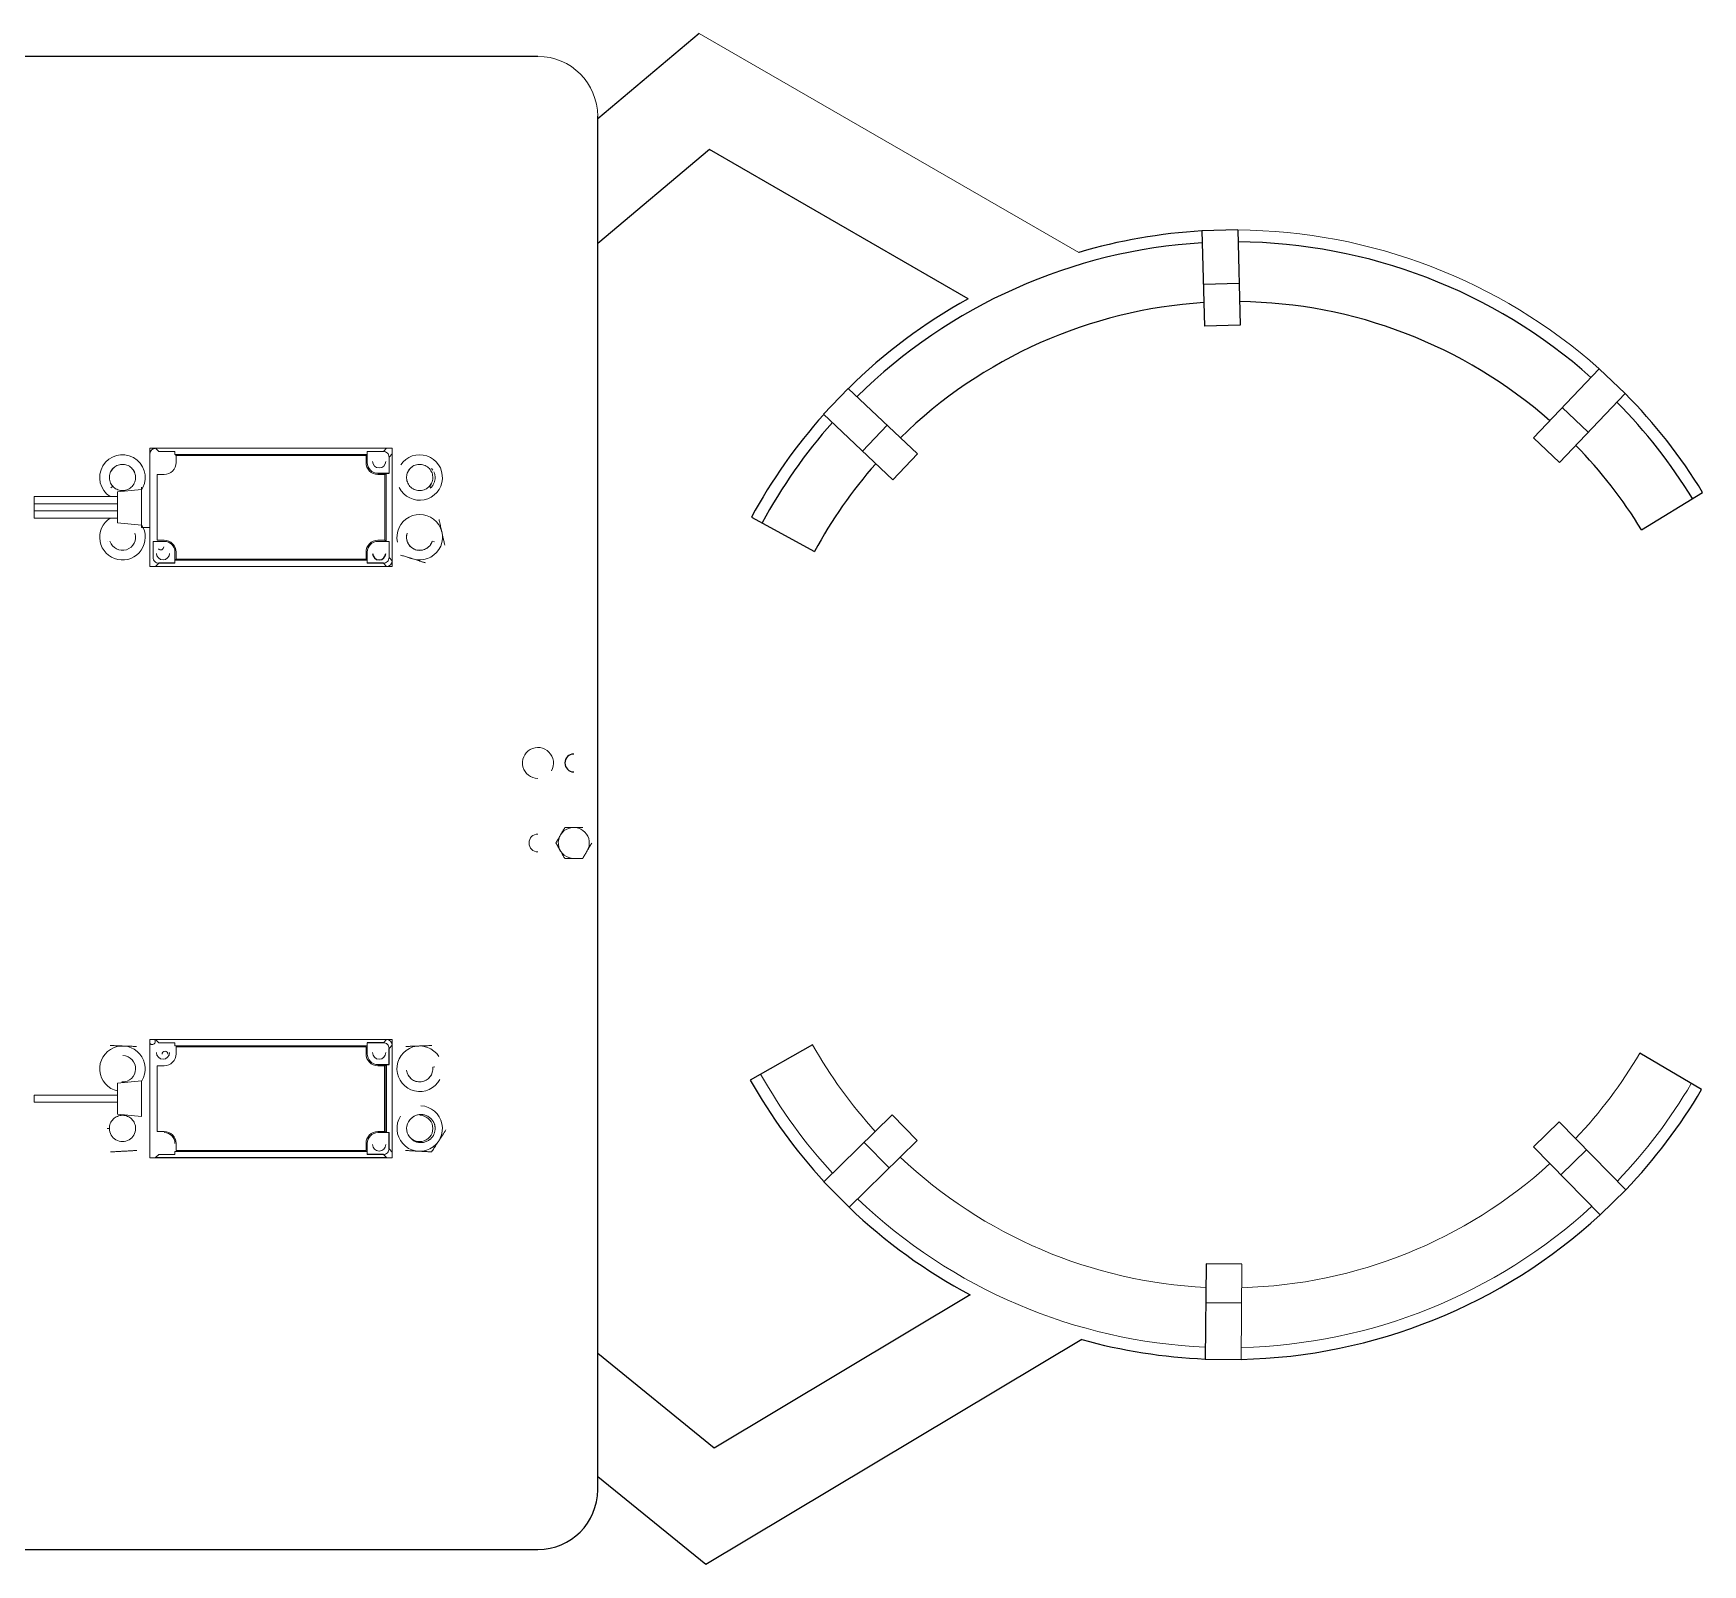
# Model space of a CAD drawing. Header units: millimetres. Extents: x -635 to 515, y -448 to 489.
# Drawn here: x 235.6 to 515.2, y -305 to -48.6 of the extents above; entities that cross this region are included whole.
import ezdxf

# ---------------------------------------------------------------- set-up
doc = ezdxf.new("R2010")
doc.units = ezdxf.units.MM

msp = doc.modelspace()

# ---------------------------------------------------------------- linework, layer by layer
at = {"color": 7, "linetype": 'Continuous', "lineweight": 25}
for p, q in [((347.156, -48.618), (330.147, -62.906)), ((320.147, -52.478), (210.147, -52.478)), ((330.147, -292.478), (330.147, -62.478)), ((348.868, -68.076), (330.147, -83.801)), ((392.183, -93.052), (348.868, -68.076)), ((437.355, -81.522), (431.357, -81.679)), ((431.357, -81.679), (431.774, -97.636)), ((437.355, -81.522), (437.772, -97.479)), ((437.59, -90.504), (431.592, -90.66)), ((437.772, -97.479), (431.774, -97.636)), ((497.889, -104.761), (486.901, -116.34)), ((372.12, -108.05), (367.989, -112.402)), ((372.12, -108.05), (383.698, -119.039)), ((496.056, -115.409), (491.704, -111.279)), ((378.637, -114.235), (374.507, -118.587)), ((491.253, -120.471), (486.901, -116.34)), ((259.359, -119.122), (291.535, -119.122)), ((291.347, -119.31), (259.547, -119.31)), ((293.347, -122.278), (295.201, -122.278)), ((504.972, -131.735), (515.204, -125.465)), ((355.91, -129.63), (366.456, -135.356)), ((291.535, -136.834), (259.359, -136.834)), ((259.547, -136.646), (291.347, -136.646)), ((259.347, -137.332), (256.633, -137.332)), ((294.262, -137.332), (291.547, -137.332)), ((294.262, -217.624), (291.547, -217.624)), ((366.145, -217.969), (355.692, -223.864)), ((295.201, -221.278), (295.201, -218.563)), ((515.033, -225.474), (504.701, -219.369)), ((293.347, -221.278), (295.201, -221.278)), ((294.515, -232.478), (294.515, -221.478)), ((294.703, -221.29), (294.703, -232.666)), ((379.447, -229.723), (368.046, -240.896)), ((383.647, -234.008), (379.447, -229.723)), ((295.201, -235.392), (295.201, -232.678)), ((383.647, -234.008), (372.246, -245.181)), ((294.262, -236.332), (291.547, -236.332)), ((432.059, -254.637), (431.898, -270.599)), ((438.059, -254.698), (432.059, -254.637)), ((392.547, -259.855), (349.638, -285.523)), ((437.993, -261.252), (431.993, -261.191)), ((411.231, -267.323), (348.238, -305.005)), ((349.638, -285.523), (330.147, -269.677)), ((431.898, -270.599), (437.898, -270.66)), ((348.238, -305.005), (330.147, -290.298)), ((210.147, -302.478), (320.147, -302.478))]:
    msp.add_line(p, q, dxfattribs=at)
at = {"color": 144, "linetype": 'Continuous', "lineweight": 18}
for p, q in [((410.745, -85.286), (347.156, -48.618)), ((502.241, -108.892), (497.889, -104.761)), ((502.241, -108.892), (491.253, -120.471)), ((367.989, -112.402), (379.568, -123.391)), ((255.147, -118.078), (295.747, -118.078)), ((255.147, -137.878), (255.147, -118.078)), ((256.1, -118.091), (256.633, -118.624)), ((294.747, -118.09), (256.147, -118.09)), ((259.347, -118.624), (256.633, -118.624)), ((259.347, -119.097), (259.347, -118.624)), ((259.547, -119.31), (259.547, -120.478)), ((291.347, -120.478), (291.347, -119.31)), ((294.262, -118.624), (291.547, -118.624)), ((291.547, -119.097), (291.547, -118.624)), ((291.547, -119.122), (291.547, -120.478)), ((294.262, -118.624), (294.794, -118.091)), ((295.734, -119.031), (295.201, -119.563)), ((295.201, -122.278), (295.201, -119.563)), ((295.735, -136.878), (295.735, -119.078)), ((295.747, -118.078), (295.747, -137.878)), ((383.698, -119.039), (379.568, -123.391)), ((249.058, -121.368), (248.589, -121.996)), ((257.547, -122.478), (256.379, -122.478)), ((256.379, -122.478), (256.379, -133.478)), ((294.515, -122.478), (293.347, -122.478)), ((294.515, -133.478), (294.515, -122.478)), ((294.703, -122.29), (294.703, -133.666)), ((302.543, -121.727), (302.331, -121.478)), ((302.812, -122.253), (302.692, -122.018)), ((248.918, -124.445), (248.636, -124.697)), ((249.747, -125.398), (253.747, -124.978)), ((249.747, -130.557), (249.747, -125.398)), ((253.747, -124.578), (253.747, -131.378)), ((253.747, -125.063), (253.968, -124.678)), ((301.957, -124.466), (302.245, -124.073)), ((301.977, -124.445), (302.259, -124.697)), ((235.747, -129.778), (235.747, -126.178)), ((235.747, -126.178), (249.747, -126.178)), ((235.747, -127.378), (249.747, -127.378)), ((235.747, -128.578), (249.747, -128.578)), ((235.747, -129.778), (249.747, -129.778)), ((249.747, -130.557), (253.747, -130.978)), ((255.147, -131.378), (253.747, -131.378)), ((255.693, -136.392), (255.693, -133.678)), ((257.547, -133.678), (255.693, -133.678)), ((256.379, -133.478), (257.547, -133.478)), ((293.347, -133.478), (294.515, -133.478)), ((293.347, -133.678), (294.703, -133.678)), ((295.201, -133.678), (294.728, -133.678)), ((295.201, -136.392), (295.201, -133.678)), ((302.431, -133.653), (302.792, -133.769)), ((257.467, -134.595), (257.466, -134.584)), ((259.347, -136.859), (259.347, -135.478)), ((259.347, -137.332), (259.347, -136.859)), ((259.547, -135.478), (259.547, -136.646)), ((291.347, -136.646), (291.347, -135.478)), ((291.547, -136.859), (291.547, -135.478)), ((291.547, -137.332), (291.547, -136.859)), ((295.201, -136.392), (295.734, -136.925)), ((295.747, -137.878), (255.147, -137.878)), ((256.633, -137.332), (256.1, -137.864)), ((256.147, -137.866), (294.747, -137.866)), ((294.794, -137.864), (294.262, -137.332)), ((255.147, -236.878), (255.147, -217.078)), ((255.147, -217.078), (295.747, -217.078)), ((256.1, -217.091), (256.633, -217.624)), ((294.747, -217.09), (256.147, -217.09)), ((259.347, -217.624), (256.633, -217.624)), ((259.347, -218.097), (259.347, -217.624)), ((291.547, -218.097), (291.547, -217.624)), ((294.262, -217.624), (294.794, -217.091)), ((295.734, -218.031), (295.201, -218.563)), ((295.747, -217.078), (295.747, -236.878)), ((259.359, -218.122), (291.535, -218.122)), ((291.347, -218.31), (259.547, -218.31)), ((259.547, -218.31), (259.547, -219.478)), ((291.347, -219.478), (291.347, -218.31)), ((291.547, -218.097), (291.547, -219.478)), ((295.735, -235.878), (295.735, -218.078)), ((257.547, -221.478), (256.379, -221.478)), ((256.379, -221.478), (256.379, -232.478)), ((294.515, -221.478), (293.347, -221.478)), ((302.523, -221.727), (302.899, -221.684)), ((235.747, -226.378), (249.747, -226.378)), ((235.747, -227.578), (235.747, -226.378)), ((249.747, -224.398), (253.747, -223.978)), ((249.747, -229.557), (249.747, -224.398)), ((253.747, -229.978), (253.747, -223.978)), ((235.747, -227.578), (249.747, -227.578)), ((248.358, -231.977), (247.979, -231.977)), ((249.747, -229.557), (253.747, -229.978)), ((491.164, -230.852), (486.879, -235.052)), ((491.164, -230.852), (502.337, -242.253)), ((256.379, -232.478), (257.547, -232.478)), ((259.547, -234.478), (259.547, -235.646)), ((291.347, -235.646), (291.347, -234.478)), ((291.547, -235.859), (291.547, -234.478)), ((293.347, -232.478), (294.515, -232.478)), ((293.347, -232.678), (294.728, -232.678)), ((295.201, -232.678), (294.728, -232.678)), ((378.965, -238.596), (374.766, -234.311)), ((295.747, -236.878), (255.147, -236.878)), ((256.633, -236.332), (256.1, -236.864)), ((256.147, -236.866), (294.747, -236.866)), ((259.347, -236.332), (256.633, -236.332)), ((259.347, -236.332), (259.347, -235.859)), ((291.535, -235.834), (259.359, -235.834)), ((259.547, -235.646), (291.347, -235.646)), ((291.547, -236.332), (291.547, -235.859)), ((294.794, -236.864), (294.262, -236.332)), ((295.201, -235.392), (295.734, -235.925)), ((486.879, -235.052), (498.052, -246.453)), ((495.752, -235.533), (491.466, -239.733)), ((368.046, -240.896), (372.246, -245.181)), ((498.052, -246.453), (502.337, -242.253)), ((438.059, -254.698), (437.898, -270.66))]:
    msp.add_line(p, q, dxfattribs=at)
at = {"color": 144, "linetype": 'Continuous', "lineweight": 18, "flags": 128}
for points in [[(252.632, -122.245), (252.218, -121.534), (252.19, -121.503)], [(248.103, -133.769), (248.103, -133.769)], [(255.206, -217.078), (255.206, -217.078), (255.147, -217.147)], [(274.378, -236.866), (274.382, -236.87), (274.39, -236.878)], [(275.089, -236.878), (275.089, -236.877), (275.101, -236.866)]]:
    msp.add_lwpolyline(points, dxfattribs=at)
at = {"color": 144, "linetype": 'Continuous', "lineweight": 18}
for centre, radius, start, end in [((320.147, -62.478), 10, 0, 90), ((436.76, -173.532), 92, 48.36637, 89.62903), ((250.558, -122.978), 3.811, 333.50465, 237.11713), ((300.337, -122.978), 3.811, 206.49535, 146.49535), ((257.547, -120.478), 2, 270, 0), ((293.347, -120.478), 2, 180, 270), ((293.347, -120.478), 1.8, 180, 270), ((293.547, -120.278), 1.1, 180, 0), ((300.337, -122.978), 2.2, 128.86898, 160.55104), ((250.558, -132.978), 3.811, 122.88287, 33.16942), ((300.337, -132.978), 3.811, 252.64201, 192.64201), ((250.558, -132.978), 2.2, 197.86107, 17.86107), ((257.547, -135.478), 2, 0, 90), ((257.547, -135.478), 1.8, 360, 90), ((293.347, -135.478), 2, 90, 180), ((293.347, -135.478), 1.8, 90, 180), ((300.337, -132.978), 2.2, 162.13893, 342.13893), ((257.347, -135.678), 1.1, 180, 0), ((256.967, -134.608), 0.5, 216.4472, 1.4977), ((294.747, -136.878), 1, 270, 0), ((320.147, -170.778), 2.598, 329.7124, 269.7124), ((326.147, -184.178), 2.598, 329.7124, 269.7124), ((320.147, -184.178), 1.5, 90, 270), ((255.555, -217.435), 0.5, 215.28363, 45.6601), ((294.747, -218.078), 1, 0, 90), ((435.827, -178.671), 80, 209.42108, 222.27198), ((250.558, -221.978), 3.811, 327.89137, 257.72105), ((250.558, -221.978), 2.2, 267.89137, 87.89137), ((257.347, -219.278), 1.1, 180, 0), ((257.682, -219.551), 0.5, 359.42108, 179.42108), ((257.547, -219.478), 2, 270, 0), ((293.347, -219.478), 2, 180, 270), ((293.347, -219.478), 1.8, 180, 270), ((293.547, -219.278), 1.1, 180, 0), ((300.337, -221.978), 3.811, 32.10863, 332.10863), ((435.827, -178.671), 80, 316.57017, 329.42108), ((300.337, -221.978), 2.2, 186.53468, 6.53468), ((435.827, -178.671), 90, 209.42108, 222.51086), ((435.827, -178.671), 90, 316.33129, 329.42108), ((300.337, -231.978), 3.811, 146.89093, 86.89093), ((250.558, -231.978), 2.2, 179.99076, 359.99076), ((300.337, -231.978), 2.2, 129.26456, 90), ((257.547, -234.478), 2, 0, 90), ((257.547, -234.478), 1.8, 0, 90), ((293.347, -234.478), 2, 90, 180), ((293.347, -234.478), 1.8, 90, 180), ((293.547, -234.678), 1.1, 180, 360), ((435.827, -178.671), 80, 226.57017, 267.27198), ((435.827, -178.671), 80, 271.57017, 312.27198), ((435.827, -178.671), 90, 226.33129, 267.51086), ((435.827, -178.671), 90, 271.33129, 312.51086)]:
    msp.add_arc(centre, radius, start, end, dxfattribs=at)
at = {"color": 7, "linetype": 'Continuous', "lineweight": 25}
for centre, radius, start, end in [((436.76, -173.532), 90, 93.40792, 134.58749), ((436.76, -173.532), 92, 93.36637, 106.42538), ((436.76, -173.532), 90, 48.40792, 89.58749), ((436.76, -173.532), 92, 118.98152, 134.62903), ((436.76, -173.532), 80, 93.6468, 134.34861), ((436.76, -173.532), 80, 48.6468, 89.34861), ((436.76, -173.532), 92, 31.4977, 44.62903), ((436.76, -173.532), 90, 31.4977, 44.58749), ((436.76, -173.532), 92, 138.36637, 151.4977), ((436.76, -173.532), 90, 138.40792, 151.4977), ((436.76, -173.532), 80, 31.4977, 44.34861), ((436.76, -173.532), 80, 138.6468, 151.4977), ((293.547, -135.678), 1.1, 180, 0), ((326.147, -170.778), 1.5, 90, 270), ((435.827, -178.671), 92, 209.42108, 222.5524), ((435.827, -178.671), 92, 316.28975, 329.42108), ((435.827, -178.671), 92, 226.28975, 241.93726), ((435.827, -178.671), 92, 271.28975, 312.5524), ((435.827, -178.671), 92, 254.49339, 267.5524), ((320.147, -292.478), 10, 270, 0)]:
    msp.add_arc(centre, radius, start, end, dxfattribs=at)
at = {"color": 144, "linetype": 'Continuous', "lineweight": 18}
for points in [[(255.147, -119.078), (255.147, -119.058), (255.148, -119.039), (255.149, -119.019)], [(256.089, -118.08), (256.108, -118.078), (256.128, -118.078), (256.147, -118.078)], [(256.147, -118.09), (256.132, -118.09), (256.116, -118.09), (256.1, -118.091)], [(259.347, -119.097), (259.347, -119.105), (259.351, -119.114), (259.359, -119.122)], [(291.535, -119.122), (291.543, -119.114), (291.547, -119.105), (291.547, -119.097)], [(294.794, -118.091), (294.779, -118.09), (294.763, -118.09), (294.747, -118.09)], [(295.735, -119.078), (295.735, -119.062), (295.735, -119.047), (295.734, -119.031)], [(294.728, -122.278), (294.72, -122.278), (294.711, -122.282), (294.703, -122.29)], [(294.703, -133.666), (294.711, -133.674), (294.72, -133.678), (294.728, -133.678)], [(259.359, -136.834), (259.351, -136.842), (259.347, -136.85), (259.347, -136.859)], [(291.547, -136.859), (291.547, -136.85), (291.543, -136.842), (291.535, -136.834)], [(295.734, -136.925), (295.735, -136.909), (295.735, -136.893), (295.735, -136.878)], [(256.1, -137.864), (256.116, -137.865), (256.132, -137.866), (256.147, -137.866)], [(294.747, -137.866), (294.763, -137.866), (294.779, -137.865), (294.794, -137.864)], [(323.827, -185.353), (323.848, -185.391), (323.87, -185.428), (323.891, -185.466)], [(256.147, -217.09), (256.132, -217.09), (256.116, -217.09), (256.1, -217.091)], [(294.794, -217.091), (294.779, -217.09), (294.763, -217.09), (294.747, -217.09)], [(295.735, -218.078), (295.735, -218.062), (295.735, -218.047), (295.734, -218.031)], [(259.347, -218.097), (259.347, -218.105), (259.351, -218.114), (259.359, -218.122)], [(291.535, -218.122), (291.543, -218.114), (291.547, -218.105), (291.547, -218.097)], [(294.728, -221.278), (294.72, -221.278), (294.711, -221.282), (294.703, -221.29)], [(294.703, -232.666), (294.711, -232.674), (294.72, -232.678), (294.728, -232.678)], [(256.1, -236.864), (256.116, -236.865), (256.132, -236.866), (256.147, -236.866)], [(259.359, -235.834), (259.351, -235.842), (259.347, -235.85), (259.347, -235.859)], [(291.547, -235.859), (291.547, -235.85), (291.543, -235.842), (291.535, -235.834)], [(294.747, -236.866), (294.763, -236.866), (294.779, -236.865), (294.794, -236.864)], [(295.734, -235.925), (295.735, -235.909), (295.735, -235.893), (295.735, -235.878)]]:
    msp.add_open_spline(points, degree=3, dxfattribs=at)
for points, knots in [([(255.149, -119.019), (255.152, -118.988), (255.157, -118.925), (255.176, -118.834), (255.203, -118.745), (255.237, -118.66), (255.279, -118.58), (255.326, -118.504), (255.38, -118.434), (255.459, -118.348), (255.573, -118.253), (255.729, -118.164), (255.903, -118.101), (256.026, -118.087), (256.089, -118.08)], [0, 0, 0, 0, 0.0653482, 0.1298616, 0.1935548, 0.2564427, 0.3185411, 0.3798662, 0.440435, 0.5002649, 0.6205034, 0.7437854, 0.8702433, 1, 1, 1, 1]), ([(259.359, -119.122), (259.372, -119.135), (259.398, -119.161), (259.467, -119.229), (259.509, -119.272), (259.547, -119.31)], [0, 0, 0, 0, 0.5, 0.5, 1, 1, 1, 1]), ([(291.535, -119.122), (291.522, -119.135), (291.496, -119.161), (291.428, -119.229), (291.386, -119.272), (291.347, -119.31)], [0, 0, 0, 0, 0.5, 0.5, 1, 1, 1, 1]), ([(295.201, -119.563), (295.201, -119.446), (295.181, -119.324), (295.092, -119.091), (295.022, -118.982), (294.843, -118.803), (294.734, -118.733), (294.501, -118.644), (294.379, -118.624), (294.262, -118.624)], [0, 0, 0, 0, 0.25, 0.25, 0.5, 0.5, 0.75, 0.75, 1, 1, 1, 1]), ([(248.918, -124.445), (248.735, -124.24), (248.581, -123.988), (248.386, -123.435), (248.344, -123.135), (248.37, -122.701), (248.393, -122.559), (248.464, -122.289), (248.51, -122.16), (248.693, -121.776), (248.871, -121.535), (249.311, -121.142), (249.571, -120.991), (249.972, -120.852), (250.106, -120.82), (250.382, -120.78), (250.525, -120.773), (250.959, -120.795), (251.253, -120.87), (251.781, -121.126), (252.014, -121.306), (252.197, -121.511)], [0, 0, 0, 0, 0.125, 0.125, 0.25, 0.25, 0.3125, 0.3125, 0.375, 0.375, 0.5, 0.5, 0.625, 0.625, 0.6875, 0.6875, 0.75, 0.75, 0.875, 0.875, 1, 1, 1, 1]), ([(252.197, -121.511), (252.381, -121.716), (252.534, -121.968), (252.73, -122.521), (252.771, -122.821), (252.745, -123.255), (252.722, -123.396), (252.652, -123.667), (252.605, -123.796), (252.422, -124.179), (252.244, -124.421), (251.805, -124.814), (251.545, -124.964), (251.143, -125.103), (251.01, -125.135), (250.733, -125.175), (250.59, -125.182), (250.156, -125.16), (249.862, -125.086), (249.334, -124.83), (249.101, -124.65), (248.918, -124.445)], [0, 0, 0, 0, 0.125, 0.125, 0.25, 0.25, 0.3125, 0.3125, 0.375, 0.375, 0.5, 0.5, 0.625, 0.625, 0.6875, 0.6875, 0.75, 0.75, 0.875, 0.875, 1, 1, 1, 1]), ([(294.703, -122.29), (294.69, -122.303), (294.665, -122.329), (294.596, -122.398), (294.554, -122.44), (294.515, -122.478)], [0, 0, 0, 0, 0.5, 0.5, 1, 1, 1, 1]), ([(301.977, -124.445), (301.793, -124.65), (301.56, -124.83), (301.032, -125.086), (300.738, -125.16), (300.305, -125.182), (300.161, -125.175), (299.885, -125.135), (299.751, -125.103), (299.35, -124.964), (299.09, -124.814), (298.65, -124.421), (298.472, -124.179), (298.29, -123.796), (298.243, -123.667), (298.173, -123.396), (298.15, -123.255), (298.124, -122.821), (298.165, -122.521), (298.361, -121.968), (298.514, -121.716), (298.697, -121.511)], [0, 0, 0, 0, 0.125, 0.125, 0.25, 0.25, 0.3125, 0.3125, 0.375, 0.375, 0.5, 0.5, 0.625, 0.625, 0.6875, 0.6875, 0.75, 0.75, 0.875, 0.875, 1, 1, 1, 1]), ([(298.697, -121.511), (298.881, -121.306), (299.114, -121.126), (299.642, -120.87), (299.936, -120.795), (300.369, -120.773), (300.513, -120.78), (300.789, -120.82), (300.923, -120.852), (301.324, -120.991), (301.584, -121.142), (302.023, -121.535), (302.201, -121.776), (302.384, -122.16), (302.431, -122.289), (302.501, -122.559), (302.524, -122.701), (302.55, -123.135), (302.509, -123.435), (302.313, -123.988), (302.16, -124.24), (301.977, -124.445)], [0, 0, 0, 0, 0.125, 0.125, 0.25, 0.25, 0.3125, 0.3125, 0.375, 0.375, 0.5, 0.5, 0.625, 0.625, 0.6875, 0.6875, 0.75, 0.75, 0.875, 0.875, 1, 1, 1, 1]), ([(302.812, -122.253), (302.826, -122.306), (302.855, -122.413), (302.886, -122.576), (302.91, -122.767), (302.92, -122.987), (302.907, -123.234), (302.871, -123.479), (302.811, -123.72), (302.729, -123.955), (302.656, -124.104), (302.619, -124.179)], [0, 0, 0, 0, 0.0835511, 0.1669905, 0.2506639, 0.3748063, 0.4992218, 0.6240032, 0.7492221, 0.8746226, 1, 1, 1, 1]), ([(302.073, -124.782), (302.135, -124.737), (302.356, -124.576), (302.509, -124.345), (302.619, -124.179)], [0, 0, 0, 0, 0.27837, 1, 1, 1, 1]), ([(303.574, -129.997), (303.59, -130.069), (303.622, -130.211), (303.669, -130.425), (303.716, -130.633), (303.762, -130.838), (303.82, -131.096), (303.89, -131.409), (303.973, -131.778), (304.028, -132.023), (304.055, -132.144)], [0, 0, 0, 0, 0.1074789, 0.2112703, 0.3114987, 0.4083025, 0.5018355, 0.6726153, 0.8381955, 1, 1, 1, 1]), ([(294.703, -133.666), (294.69, -133.653), (294.665, -133.627), (294.596, -133.558), (294.554, -133.516), (294.515, -133.478)], [0, 0, 0, 0, 0.5, 0.5, 1, 1, 1, 1]), ([(302.431, -133.653), (302.347, -133.914), (302.207, -134.174), (301.828, -134.622), (301.59, -134.809), (301.202, -135.006), (301.069, -135.057), (300.8, -135.133), (300.665, -135.158), (300.241, -135.194), (299.943, -135.162), (299.382, -134.981), (299.121, -134.833), (298.798, -134.556), (298.703, -134.457), (298.529, -134.239), (298.45, -134.119), (298.25, -133.733), (298.167, -133.442), (298.121, -132.857), (298.159, -132.565), (298.243, -132.303)], [0, 0, 0, 0, 0.125, 0.125, 0.25, 0.25, 0.3125, 0.3125, 0.375, 0.375, 0.5, 0.5, 0.625, 0.625, 0.6875, 0.6875, 0.75, 0.75, 0.875, 0.875, 1, 1, 1, 1]), ([(304.055, -132.144), (304.069, -132.204), (304.096, -132.326), (304.137, -132.509), (304.178, -132.693), (304.22, -132.879), (304.262, -133.066), (304.315, -133.304), (304.381, -133.595), (304.458, -133.942), (304.51, -134.172), (304.537, -134.291)], [0, 0, 0, 0, 0.0809617, 0.1627174, 0.2454584, 0.3293694, 0.4146272, 0.5014008, 0.6580054, 0.8239955, 1, 1, 1, 1]), ([(255.693, -136.392), (255.693, -136.509), (255.713, -136.632), (255.803, -136.864), (255.873, -136.973), (256.052, -137.153), (256.161, -137.222), (256.393, -137.312), (256.516, -137.332), (256.633, -137.332)], [0, 0, 0, 0, 0.25, 0.25, 0.5, 0.5, 0.75, 0.75, 1, 1, 1, 1]), ([(259.547, -136.646), (259.509, -136.684), (259.467, -136.726), (259.398, -136.795), (259.372, -136.821), (259.359, -136.834)], [0, 0, 0, 0, 0.5, 0.5, 1, 1, 1, 1]), ([(291.347, -136.646), (291.386, -136.684), (291.428, -136.726), (291.496, -136.795), (291.522, -136.821), (291.535, -136.834)], [0, 0, 0, 0, 0.5, 0.5, 1, 1, 1, 1]), ([(294.262, -137.332), (294.379, -137.332), (294.501, -137.312), (294.734, -137.222), (294.843, -137.153), (295.022, -136.973), (295.092, -136.864), (295.181, -136.632), (295.201, -136.509), (295.201, -136.392)], [0, 0, 0, 0, 0.25, 0.25, 0.5, 0.5, 0.75, 0.75, 1, 1, 1, 1]), ([(299.2, -136.615), (299.141, -136.596), (299.023, -136.559), (298.845, -136.504), (298.665, -136.448), (298.484, -136.391), (298.302, -136.334), (298.07, -136.261), (297.784, -136.172), (297.443, -136.066), (297.217, -135.995), (297.1, -135.958)], [0, 0, 0, 0, 0.0805828, 0.161949, 0.2442872, 0.3277795, 0.4126006, 0.4989172, 0.6562605, 0.8230748, 1, 1, 1, 1]), ([(301.3, -137.271), (301.23, -137.249), (301.091, -137.206), (300.883, -137.141), (300.679, -137.077), (300.48, -137.015), (300.228, -136.936), (299.921, -136.84), (299.559, -136.727), (299.319, -136.652), (299.2, -136.615)], [0, 0, 0, 0, 0.1071373, 0.2106087, 0.3105376, 0.4070609, 0.5003305, 0.6716523, 0.8377303, 1, 1, 1, 1]), ([(323.904, -182.867), (323.929, -182.824), (323.981, -182.735), (324.059, -182.602), (324.137, -182.468), (324.216, -182.333), (324.329, -182.139), (324.48, -181.882), (324.598, -181.678), (324.66, -181.572)], [0, 0, 0, 0, 0.0972349, 0.1956767, 0.2956528, 0.3974755, 0.5014407, 0.7397662, 1, 1, 1, 1]), ([(324.66, -181.572), (324.723, -181.573), (324.846, -181.573), (325.031, -181.574), (325.211, -181.575), (325.416, -181.576), (325.647, -181.577), (325.905, -181.578), (326.076, -181.579), (326.16, -181.58)], [0, 0, 0, 0, 0.13374243, 0.26178631, 0.38438488, 0.50182663, 0.67258787, 0.83817083, 1, 1, 1, 1]), ([(326.16, -181.58), (326.211, -181.58), (326.313, -181.581), (326.467, -181.581), (326.622, -181.582), (326.779, -181.583), (327.004, -181.584), (327.302, -181.585), (327.537, -181.587), (327.66, -181.587)], [0, 0, 0, 0, 0.0972349, 0.1956767, 0.2956527, 0.3974754, 0.5014406, 0.7397661, 1, 1, 1, 1]), ([(323.147, -184.163), (323.179, -184.108), (323.241, -184.002), (323.334, -183.843), (323.425, -183.687), (323.529, -183.51), (323.645, -183.311), (323.775, -183.088), (323.861, -182.941), (323.904, -182.867)], [0, 0, 0, 0, 0.13374241, 0.26178628, 0.38438485, 0.50182659, 0.67258784, 0.83817082, 1, 1, 1, 1]), ([(323.827, -185.353), (323.804, -185.313), (323.758, -185.232), (323.688, -185.11), (323.618, -184.988), (323.547, -184.863), (323.445, -184.685), (323.31, -184.448), (323.203, -184.26), (323.147, -184.163)], [0, 0, 0, 0, 0.0966534, 0.1948074, 0.2947215, 0.3966416, 0.5007996, 0.7401945, 1, 1, 1, 1]), ([(329.147, -184.193), (329.116, -184.247), (329.054, -184.353), (328.96, -184.513), (328.869, -184.669), (328.766, -184.845), (328.65, -185.045), (328.52, -185.267), (328.433, -185.415), (328.391, -185.488)], [0, 0, 0, 0, 0.1337424, 0.2617863, 0.3843848, 0.5018266, 0.6725878, 0.8381708, 1, 1, 1, 1]), ([(324.634, -186.768), (324.603, -186.714), (324.542, -186.607), (324.451, -186.446), (324.361, -186.29), (324.26, -186.112), (324.145, -185.911), (324.018, -185.688), (323.933, -185.539), (323.891, -185.466)], [0, 0, 0, 0, 0.1337424, 0.2617864, 0.3843849, 0.5018267, 0.6725879, 0.8381709, 1, 1, 1, 1]), ([(326.134, -186.776), (326.083, -186.776), (325.981, -186.775), (325.827, -186.774), (325.672, -186.774), (325.516, -186.773), (325.291, -186.772), (324.993, -186.77), (324.757, -186.769), (324.634, -186.768)], [0, 0, 0, 0, 0.0972349, 0.1956767, 0.2956527, 0.3974754, 0.5014406, 0.7397661, 1, 1, 1, 1]), ([(327.634, -186.783), (327.571, -186.783), (327.448, -186.782), (327.263, -186.782), (327.083, -186.781), (326.878, -186.78), (326.648, -186.778), (326.39, -186.777), (326.219, -186.776), (326.134, -186.776)], [0, 0, 0, 0, 0.1337424, 0.2617863, 0.3843849, 0.5018266, 0.6725879, 0.8381708, 1, 1, 1, 1]), ([(328.391, -185.488), (328.365, -185.532), (328.314, -185.62), (328.236, -185.753), (328.158, -185.887), (328.079, -186.022), (327.965, -186.216), (327.815, -186.474), (327.696, -186.677), (327.634, -186.783)], [0, 0, 0, 0, 0.0972349, 0.1956767, 0.2956528, 0.3974755, 0.5014407, 0.7397662, 1, 1, 1, 1]), ([(295.201, -218.563), (295.201, -218.446), (295.181, -218.324), (295.092, -218.091), (295.022, -217.982), (294.843, -217.803), (294.734, -217.733), (294.501, -217.644), (294.379, -217.624), (294.262, -217.624)], [0, 0, 0, 0, 0.25, 0.25, 0.5, 0.5, 0.75, 0.75, 1, 1, 1, 1]), ([(248.499, -218.089), (248.573, -218.092), (248.718, -218.097), (248.936, -218.105), (249.149, -218.113), (249.358, -218.121), (249.622, -218.13), (249.943, -218.142), (250.322, -218.156), (250.574, -218.165), (250.698, -218.17)], [0, 0, 0, 0, 0.1071373, 0.2106087, 0.3105376, 0.4070609, 0.5003305, 0.6716523, 0.8377303, 1, 1, 1, 1]), ([(250.698, -218.17), (250.76, -218.172), (250.884, -218.177), (251.07, -218.184), (251.258, -218.19), (251.447, -218.197), (251.638, -218.204), (251.881, -218.213), (252.18, -218.224), (252.537, -218.238), (252.774, -218.246), (252.896, -218.251)], [0, 0, 0, 0, 0.0805828, 0.161949, 0.2442872, 0.3277795, 0.4126006, 0.4989172, 0.6562605, 0.8230748, 1, 1, 1, 1]), ([(297.998, -218.251), (298.072, -218.248), (298.217, -218.243), (298.435, -218.235), (298.648, -218.227), (298.857, -218.219), (299.121, -218.209), (299.442, -218.198), (299.821, -218.184), (300.072, -218.174), (300.197, -218.17)], [0, 0, 0, 0, 0.1071373, 0.2106087, 0.3105376, 0.4070609, 0.5003305, 0.6716523, 0.8377303, 1, 1, 1, 1]), ([(300.197, -218.17), (300.258, -218.168), (300.382, -218.163), (300.569, -218.156), (300.757, -218.149), (300.946, -218.142), (301.137, -218.135), (301.38, -218.126), (301.679, -218.115), (302.036, -218.102), (302.273, -218.093), (302.395, -218.089)], [0, 0, 0, 0, 0.08058282, 0.16194897, 0.24428716, 0.32777948, 0.41260063, 0.4989172, 0.65626054, 0.8230748, 1, 1, 1, 1]), ([(294.703, -221.29), (294.69, -221.303), (294.665, -221.329), (294.596, -221.398), (294.554, -221.44), (294.515, -221.478)], [0, 0, 0, 0, 0.5, 0.5, 1, 1, 1, 1]), ([(302.523, -221.727), (302.554, -222.001), (302.534, -222.295), (302.374, -222.859), (302.234, -223.128), (301.963, -223.467), (301.862, -223.569), (301.649, -223.75), (301.536, -223.828), (301.165, -224.036), (300.88, -224.13), (300.294, -224.197), (299.996, -224.17), (299.587, -224.051), (299.46, -224), (299.211, -223.873), (299.09, -223.796), (298.749, -223.528), (298.552, -223.297), (298.269, -222.783), (298.183, -222.501), (298.151, -222.228)], [0, 0, 0, 0, 0.125, 0.125, 0.25, 0.25, 0.3125, 0.3125, 0.375, 0.375, 0.5, 0.5, 0.625, 0.625, 0.6875, 0.6875, 0.75, 0.75, 0.875, 0.875, 1, 1, 1, 1]), ([(248.358, -231.977), (248.358, -231.702), (248.411, -231.413), (248.634, -230.87), (248.804, -230.619), (249.112, -230.313), (249.224, -230.223), (249.457, -230.068), (249.577, -230.003), (249.969, -229.839), (250.263, -229.778), (250.853, -229.778), (251.147, -229.839), (251.539, -230.003), (251.659, -230.068), (251.892, -230.223), (252.004, -230.313), (252.312, -230.619), (252.481, -230.871), (252.704, -231.414), (252.758, -231.703), (252.758, -231.978)], [0, 0, 0, 0, 0.125, 0.125, 0.25, 0.25, 0.3125, 0.3125, 0.375, 0.375, 0.5, 0.5, 0.625, 0.625, 0.6875, 0.6875, 0.75, 0.75, 0.875, 0.875, 1, 1, 1, 1]), ([(298.945, -230.274), (298.981, -230.241), (299.052, -230.173), (299.168, -230.081), (299.29, -229.996), (299.459, -229.894), (299.681, -229.788), (299.961, -229.698), (300.251, -229.645), (300.644, -229.626), (301.135, -229.692), (301.686, -229.91), (302.089, -230.196), (302.363, -230.477), (302.541, -230.711), (302.693, -230.964), (302.769, -231.145), (302.807, -231.236)], [0, 0, 0, 0, 0.0315405, 0.0629564, 0.0943869, 0.1259712, 0.1883062, 0.2507716, 0.3129501, 0.3758908, 0.5009061, 0.6256171, 0.7500571, 0.8125836, 0.8752427, 0.9371578, 1, 1, 1, 1]), ([(302.807, -231.236), (302.822, -231.289), (302.851, -231.395), (302.883, -231.558), (302.908, -231.749), (302.92, -231.969), (302.909, -232.216), (302.874, -232.461), (302.816, -232.703), (302.736, -232.939), (302.663, -233.088), (302.627, -233.163)], [0, 0, 0, 0, 0.0835511, 0.1669905, 0.2506639, 0.3748063, 0.4992218, 0.6240032, 0.7492221, 0.8746226, 1, 1, 1, 1]), ([(294.703, -232.666), (294.69, -232.653), (294.665, -232.627), (294.596, -232.558), (294.554, -232.516), (294.515, -232.478)], [0, 0, 0, 0, 0.5, 0.5, 1, 1, 1, 1]), ([(302.627, -233.163), (302.597, -233.211), (302.536, -233.307), (302.433, -233.442), (302.323, -233.569), (302.206, -233.688), (302.081, -233.798), (301.948, -233.899), (301.773, -234.015), (301.551, -234.134), (301.277, -234.241), (300.992, -234.314), (300.603, -234.366), (300.207, -234.348), (299.826, -234.256), (299.55, -234.15), (299.291, -234.009), (299.053, -233.835), (298.837, -233.634), (298.718, -233.478), (298.659, -233.4)], [0, 0, 0, 0, 0.0365412, 0.0725419, 0.1081597, 0.1435574, 0.1789008, 0.2143565, 0.2500894, 0.3125495, 0.3751208, 0.437445, 0.4998908, 0.624735, 0.6872952, 0.7499483, 0.8124721, 0.8751023, 0.9375194, 1, 1, 1, 1]), ([(303.529, -234.059), (303.495, -234.111), (303.427, -234.216), (303.324, -234.373), (303.221, -234.531), (303.117, -234.69), (303.012, -234.851), (302.879, -235.055), (302.716, -235.305), (302.522, -235.603), (302.393, -235.8), (302.327, -235.902)], [0, 0, 0, 0, 0.0809617, 0.1627174, 0.2454584, 0.3293694, 0.4146272, 0.5014008, 0.6580054, 0.8239955, 1, 1, 1, 1]), ([(304.73, -232.216), (304.69, -232.278), (304.611, -232.4), (304.491, -232.583), (304.374, -232.763), (304.26, -232.938), (304.115, -233.16), (303.94, -233.428), (303.734, -233.745), (303.596, -233.955), (303.529, -234.059)], [0, 0, 0, 0, 0.1074789, 0.2112703, 0.3114987, 0.4083025, 0.5018355, 0.6726153, 0.8381955, 1, 1, 1, 1]), ([(250.764, -235.783), (250.702, -235.786), (250.578, -235.793), (250.391, -235.803), (250.202, -235.813), (250.012, -235.824), (249.82, -235.834), (249.577, -235.847), (249.279, -235.863), (248.925, -235.883), (248.689, -235.895), (248.568, -235.902)], [0, 0, 0, 0, 0.0809617, 0.1627174, 0.2454584, 0.3293694, 0.4146272, 0.5014008, 0.6580054, 0.8239955, 1, 1, 1, 1]), ([(252.961, -235.663), (252.887, -235.667), (252.742, -235.675), (252.524, -235.687), (252.31, -235.699), (252.1, -235.71), (251.836, -235.724), (251.516, -235.742), (251.139, -235.762), (250.888, -235.776), (250.764, -235.783)], [0, 0, 0, 0, 0.1074789, 0.2112703, 0.3114987, 0.4083025, 0.5018355, 0.6726153, 0.8381955, 1, 1, 1, 1]), ([(294.262, -236.332), (294.379, -236.332), (294.501, -236.312), (294.734, -236.222), (294.843, -236.153), (295.022, -235.973), (295.092, -235.864), (295.181, -235.632), (295.201, -235.509), (295.201, -235.392)], [0, 0, 0, 0, 0.25, 0.25, 0.5, 0.5, 0.75, 0.75, 1, 1, 1, 1]), ([(300.13, -235.783), (300.068, -235.779), (299.944, -235.773), (299.756, -235.762), (299.568, -235.752), (299.378, -235.742), (299.186, -235.731), (298.943, -235.718), (298.645, -235.702), (298.291, -235.683), (298.055, -235.67), (297.934, -235.663)], [0, 0, 0, 0, 0.0809617, 0.1627174, 0.2454584, 0.3293694, 0.4146272, 0.5014008, 0.6580054, 0.8239955, 1, 1, 1, 1]), ([(302.327, -235.902), (302.253, -235.898), (302.108, -235.89), (301.89, -235.878), (301.676, -235.867), (301.466, -235.855), (301.202, -235.841), (300.882, -235.824), (300.505, -235.803), (300.254, -235.789), (300.13, -235.783)], [0, 0, 0, 0, 0.1074789, 0.2112703, 0.3114987, 0.4083025, 0.5018355, 0.6726153, 0.8381955, 1, 1, 1, 1])]:
    msp.add_open_spline(points, degree=3, knots=knots, dxfattribs=at)

doc.saveas('drawing.dxf')
